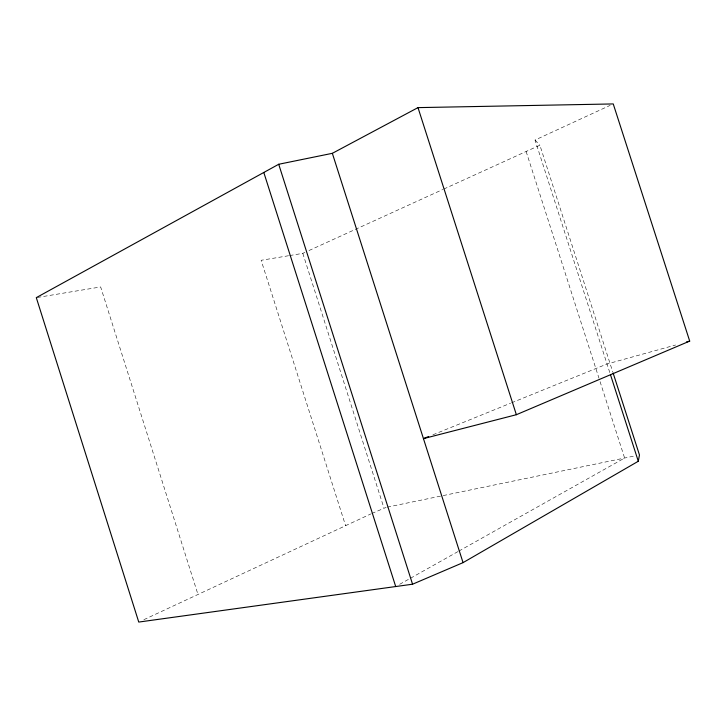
<?xml version="1.0" encoding="UTF-8"?>
<svg xmlns="http://www.w3.org/2000/svg" width="726" height="726" viewBox="0 0 726 726"><rect width="100%" height="100%" fill="white"/><g stroke="black" fill="none" stroke-linecap="round" stroke-linejoin="round"><path stroke-width="0.54" stroke-dasharray="3.63 2.72" d="M399.654 584.321L409.518 578.785M410.508 578.232L457.87 551.642M458.859 551.088L624.623 458.033L599.304 379.235M143.866 619.686L370.795 513.954M371.803 513.482L386.123 507.383M609.786 372.547L535.053 140.036L610.158 105.361M289.647 255.552L302.806 253.365L304.856 252.43M308.977 250.552L442.769 189.513M443.795 189.05L539.881 145.209L612.744 371.857M432.896 434.792L510.523 403.229M511.576 402.803L607.036 363.998L675.561 345.013M387.23 507.156L635.223 455.837M37.407 297.46L100.651 286.951L197.98 594.476M288.549 255.733L261.142 260.289L345.603 525.688M535.053 140.036L539.881 145.209M526.123 151.489L598.959 378.155M302.806 253.365L383.9 507.846"/><path stroke-width="1.09" d="M428.694 436.489L423.449 438.622L516.367 414.709L689.7 341.093L613.243 103.936L417.995 107.62L332.345 153.322L278.711 164.267L36.3 297.642L138.757 622.064L412.559 584.212L463.052 562.632L638.299 461.255L639.461 454.957L613.089 372.937M686.433 342L689.7 341.093M610.475 374.689L638.299 461.255M417.995 107.62L516.367 414.709M332.345 153.322L463.052 562.632M278.711 164.267L412.559 584.212M263.801 172.461L395.706 586.544"/></g></svg>
